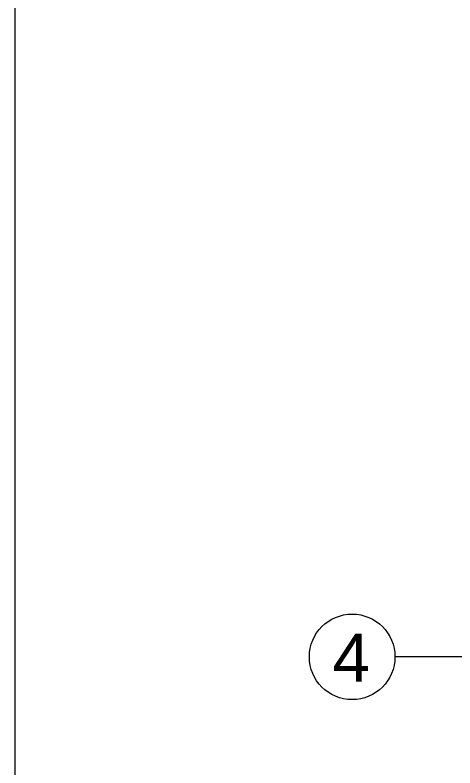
# Model space of a CAD drawing. Header units: inches. Extents: x 10755 to 33653, y -10992 to 10708.
# Drawn here: x 20418.7 to 20491.7, y 4317.8 to 4442.9 of the extents above; entities that cross this region are included whole.
import ezdxf

# ---------------------------------------------------------------- set-up
doc = ezdxf.new("R2010")
doc.units = ezdxf.units.IN
doc.header["$MEASUREMENT"] = 0
doc.linetypes.add('ACAD_ISO10W100', pattern=[18, 12, -3, 0, -3])
doc.linetypes.add('HIDDEN', pattern=[0.375, 0.25, -0.125])
for name, color, linetype, lineweight in [('beam in plan', 241, 'HIDDEN', 20), ('centerline', 9, 'ACAD_ISO10W100', 5), ('Dimention', 4, 'Continuous', 15)]:
    doc.layers.add(name, color=color, linetype=linetype, lineweight=lineweight)
doc.layers.add('T-TEXT', color=230, linetype='Continuous')
doc.styles.add('ATTR', font='romans.shx', dxfattribs={"width": 0.8, "height": 0.7})
doc.styles.add('suren', font='times.ttf', dxfattribs={"height": 4})

# ---------------------------------------------------------------- blocks, each defined once
blk = doc.blocks.new('A$C73A77BFC')
at = {"layer": 'centerline', "ltscale": 3}
blk.add_line((197.5092908130027, 770.6469413905779), (63.07282784464769, 770.6469413905688), dxfattribs=at)
at = {"layer": 'centerline', "linetype": 'Continuous'}
blk.add_circle((55.96764823112608, 770.6469413905688), 7.105179613521341, dxfattribs=at)
at = {"layer": 'Dimention'}
blk.add_lwpolyline([(0.0002134477836079895, 1074.256773000816), (284.1120938740205, 1074.256773000816), (284.1120938740205, 655.3121356760967), (0.0002134477836079895, 655.3121356760967)], close=True, dxfattribs=at)
at = {"style": 'ATTR', "width": 0.8000000000069718, "flags": 9}
blk.add_attdef('ESTCODE', (115.0948085680848, 879.653660043642), '', height=0.6261652172888716, rotation=180, dxfattribs=at)
at = {"style": 'ATTR', "text_generation_flag": 4, "width": 0.8000000000069718, "flags": 9}
blk.add_attdef('ESTCODE', (115.0948085680848, 835.6612907499693), '', height=0.6261652172888716, rotation=180, dxfattribs=at)
at = {"layer": 'T-TEXT', "ltscale": 100, "insert": (52.71845377780119, 774.5022717888169), "char_height": 8, "width": 12.94397438023225, "attachment_point": 1, "style": 'suren'}
blk.add_mtext('{\\fArial|b0|i0|c0|p34;4}', dxfattribs=at)

msp = doc.modelspace()

# ---------------------------------------------------------------- block references
at = {"layer": 'beam in plan'}
msp.add_blockref('A$C73A77BFC', (20418.67984593421, 3565.584466280066), dxfattribs=at)

doc.saveas('drawing.dxf')
